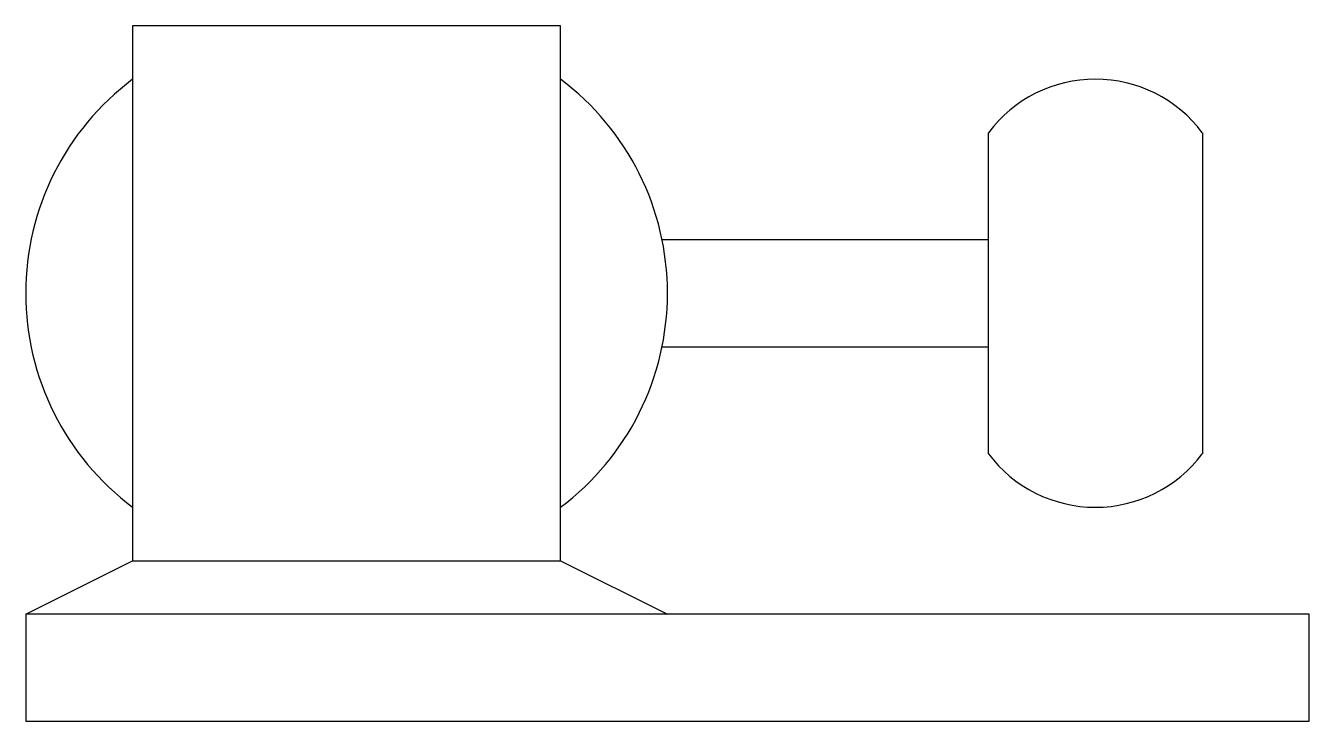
# Model space of a CAD drawing. Extents: x -0.75 to 0.75, y 0 to 0.81.
import ezdxf

# ---------------------------------------------------------------- set-up
doc = ezdxf.new("R2010")
doc.units = 0
doc.layers.add('6', color=6, linetype='CONTINUOUS')

msp = doc.modelspace()

# ---------------------------------------------------------------- linework, layer by layer
at = {"layer": '6', "color": 0}
for points in [[(-0.125, 0.1875), (-0.125, 0.8125), (-0.625, 0.8125), (-0.625, 0.1875)], [(0.375, 0.3125), (0.375, 0.6875)], [(0.625, 0.6875), (0.625, 0.3125)], [(0.375, 0.5625), (-0.0063, 0.5625)], [(-0.0063, 0.4375), (0.375, 0.4375)], [(-0.75, 0.125), (-0.625, 0.1875), (-0.125, 0.1875), (0, 0.125)]]:
    msp.add_lwpolyline(points, dxfattribs=at)
msp.add_lwpolyline([(-0.75, 0), (0.75, 0), (0.75, 0.125), (-0.75, 0.125)], close=True, dxfattribs=at)
for centre, radius, start, end in [((-0.4375, 0.5), 0.3125, 126.8699, 233.1301), ((-0.3125, 0.5), 0.3125, 306.8699, 53.1301), ((0.5, 0.5938), 0.1562, 36.8699, 143.1301), ((0.5, 0.4062), 0.1562, 216.8699, 323.1301)]:
    msp.add_arc(centre, radius, start, end, dxfattribs=at)

doc.saveas('drawing.dxf')
